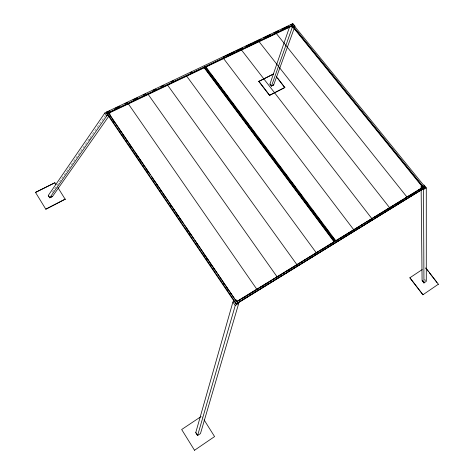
<?xml version="1.0" encoding="UTF-8"?>
<svg xmlns="http://www.w3.org/2000/svg" width="474" height="474" viewBox="0 0 474 474"><rect width="100%" height="100%" fill="white"/><g stroke="black" fill="none" stroke-linecap="round" stroke-linejoin="round"><path stroke-width="0.36" stroke-dasharray="2.37 1.78" d="M201.687 416.208L203.636 419.3M52.312 192.248L105.281 115.65M89.177 140.043L90.86 137.614M424.793 279.441L425.539 280.401M424.668 279.565L425.415 280.531"/><path stroke-width="0.71" d="M423.916 184.931L426.286 187.852L426.286 281.366L423.957 282.978L423.489 189.576L423.081 189.073M276.366 76.48L284.821 87.577L269.51 95.369L258.78 81.421L273.486 73.926M269.949 84.064L271.483 86.043L269.949 84.064L289.501 27.107M269.51 95.369L284.88 87.388M238.333 302.756L238.736 303.354L200.466 433.591L197.605 435.523L195.768 432.572L232.906 302.045L234.162 301.274M292.968 27.148L292.227 27.498L271.483 86.043L273.67 84.941L271.537 85.853M292.351 24.601L292.588 23.765L425.362 187.337L236.099 304.136L106.377 112.925L106.324 112.148L292.588 23.765M238.736 303.354L235.246 305.499L197.605 435.523L195.768 432.572M273.67 84.941L295.012 26.171L293.003 23.7L290.775 24.755M235.222 302.839L235.406 302.347L424.467 186.235M234.962 299.343L236.621 301.784L108.339 112.616L108.386 113.393L204.815 67.521M236.099 304.136L236.289 303.644L425.362 187.337M200.502 416.942L181.666 429.521L194.506 450.241M332.043 236.265L335.58 241.005L335.758 240.715L205.503 66.443M108.629 114.992L106.763 115.881L49.752 197.824L48.283 195.466L104.819 113.013L108.226 111.396M50.303 197.545L52.519 196.432L108.896 116.071M409.874 277.782L422.938 294.763L409.874 277.782L422.21 269.582M423.584 282.492L422.216 280.442L423.957 282.978M438.355 284.27L425.871 267.982M194.476 450.3L214.58 436.578L204.057 419.851M422.938 294.763L438.491 284.145M236.194 303.887L425.119 187.651M423.489 189.576L426.286 187.852M422.091 280.567L421.119 186.649L421.86 186.193M236.621 301.784L334.413 241.722L204.294 67.391L108.362 113.008L133.68 150.27M335.58 241.005L423.175 187.2L292.174 25.608L205.443 66.846M238.712 300.694L240.596 299.532M242.481 298.377L244.371 297.216M246.255 296.06L247.511 295.29M248.767 294.514L251.279 292.973M252.535 292.197L254.425 291.042M255.682 290.266L257.566 289.11M259.45 287.949L264.48 284.862M265.736 284.092L268.248 282.545M269.505 281.775L271.389 280.614M273.279 279.459L274.535 278.688M275.791 277.912L278.303 276.372M279.559 275.595L281.449 274.44M282.705 273.67L284.59 272.509M286.474 271.353L291.504 268.26M292.76 267.49L295.272 265.944M296.528 265.173L298.413 264.012M300.303 262.857L301.559 262.086M303.443 260.925L305.327 259.77M306.583 258.994L308.473 257.838M309.729 257.068L312.242 255.522M313.498 254.751L318.528 251.658M319.784 250.888L322.296 249.342M323.552 248.572L325.437 247.416M327.327 246.255L329.211 245.099M330.467 244.323L332.351 243.168M336.664 240.519L338.549 239.358M340.439 238.197L345.469 235.11M346.725 234.334L355.53 228.93M356.786 228.154L359.304 226.608M360.56 225.837L362.45 224.676M363.706 223.906L365.59 222.744M367.48 221.589L372.511 218.496M373.767 217.726L376.285 216.18M377.541 215.403L382.571 212.316M383.827 211.54L386.346 209.994M387.602 209.224L389.492 208.062M390.748 207.292L393.26 205.746M394.522 204.975L399.552 201.883M400.808 201.112L403.327 199.566M404.583 198.796L406.467 197.634M408.357 196.473L413.387 193.386M414.643 192.61L416.533 191.455M417.79 190.678L420.302 189.132M45.812 209.2L65.187 199.157L45.812 209.2L35.509 192.403L54.871 182.763L56.021 184.582M49.752 197.824L52.519 196.432M258.78 81.421L273.433 74.122M109.263 114.69L110.169 114.258L108.919 112.421M106.354 112.539L109.684 110.952M115.022 108.422L119.691 106.206M125.029 103.67L127.696 102.402M133.034 99.872L137.703 97.656M143.041 95.12L145.708 93.852M153.049 90.368L155.715 89.1M161.053 86.57L163.72 85.302M171.061 81.818L173.727 80.55M190.406 72.635L191.739 72.001M223.094 57.117L224.427 56.483M225.76 55.849L234.434 51.731M235.768 51.103L242.439 47.933M245.775 46.351L252.446 43.181M253.78 42.547L260.451 39.383M263.787 37.801L270.453 34.632M273.788 33.05L278.457 30.834M281.793 29.252L288.465 26.082M293.341 24.695L107.059 113.227L107.106 113.997M206.054 66.929L292.577 25.774M424.431 187.42L424.876 187.971M291.314 26.378L292.227 27.498M421.119 186.649L422.192 187.977M275.921 32.973L406.935 197M258.691 41.161L389.569 207.671M277.657 78.4L284.821 87.577M425.741 268.106L428.449 271.572M429.349 272.728L437.004 282.534M241.124 49.509L371.829 218.561M258.828 81.226L269.564 95.179M223.207 58.024L353.699 229.694M205.888 67.438L208.098 70.401M210.314 73.363L216.067 81.06M216.956 82.245L221.82 88.762M224.036 91.725L228.462 97.65M231.116 101.205L235.104 106.532M238.203 110.679L241.74 115.419M245.283 120.159L248.382 124.307M250.592 127.269L255.018 133.188M257.678 136.743L261.66 142.076M264.759 146.223L268.74 151.556M271.839 155.703L275.382 160.437M278.925 165.177L282.024 169.325M284.234 172.287L288.66 178.212M291.32 181.767L295.302 187.1M298.401 191.241L301.944 195.981M305.481 200.721L308.58 204.869M312.567 210.201L315.222 213.756M317.876 217.305L321.858 222.638M324.957 226.785L328.944 232.118M204.922 66.716L335.171 241.076M186.27 75.579L316.235 252.707M167.233 84.627L296.866 264.599M147.799 93.864L277.059 276.763M127.956 103.291L256.795 289.205M236.396 299.906L237.456 301.464M134.509 151.496L143.64 164.934M144.475 166.155L150.282 174.71M151.532 176.541L153.606 179.599M154.435 180.819L183.906 224.196M184.736 225.417L193.866 238.86M194.701 240.081L203.832 253.525M204.661 254.745L217.116 273.071M217.945 274.292L234.132 298.122M110.098 115.911L110.928 117.137M113.002 120.189L114.246 122.025M120.058 130.581L120.888 131.802M122.967 134.859L124.212 136.69M126.285 139.747L127.53 141.578M129.195 144.025L130.854 146.466M133.342 150.134L134.586 151.97M136.251 154.411L137.91 156.858M139.155 158.689L141.234 161.747M143.308 164.804L144.552 166.635M146.211 169.082L147.876 171.523M153.268 179.468L154.518 181.305M156.177 183.746L157.836 186.193M160.331 189.861L161.16 191.081M163.234 194.139L164.478 195.969M170.29 204.525L171.12 205.746M173.2 208.803L174.444 210.634M176.518 213.691L177.762 215.528M179.427 217.969L181.086 220.416M186.483 228.361L187.728 230.192M189.387 232.639L191.046 235.08M196.443 243.026L198.108 245.473M203.5 253.412L204.75 255.249M206.409 257.69L208.068 260.137M210.557 263.805L211.392 265.025M213.466 268.083L214.71 269.913M220.523 278.469L221.352 279.696M223.432 282.747L224.676 284.584M226.75 287.641L227.994 289.472M230.488 293.139L231.318 294.36M106.324 112.148L236.289 303.644M104.819 113.013L106.763 115.881M232.906 302.045L235.246 305.499M57.929 187.621L65.222 199.323M49.711 197.664L48.283 195.466M35.509 192.403L54.871 182.763M204.347 66.988L204.235 67.794L334.235 242.007L334.591 241.432L204.347 66.988M292.298 25.187L292.055 26.023L422.932 187.52L423.418 186.88L292.298 25.187"/></g></svg>
